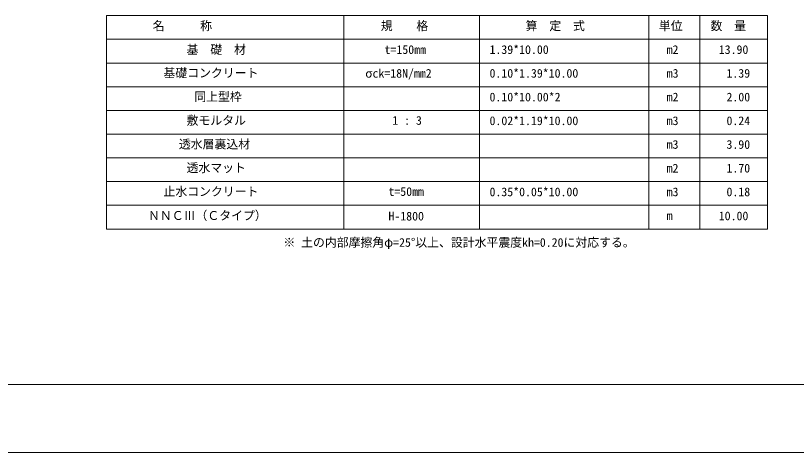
# Model space of a CAD drawing. Units: millimetres, scale not verified. Extents: x 0 to 252300, y 59400 to 118800.
# Drawn here: x 26847 to 49880, y 59400 to 72293 of the extents above; entities that cross this region are included whole.
import ezdxf
from ezdxf.enums import TextEntityAlignment as Align

# ---------------------------------------------------------------- set-up
doc = ezdxf.new("R2010")
doc.units = ezdxf.units.MM
doc.header["$LTSCALE"] = 300
for name, color, linetype, lineweight in [('D-MTR-FRAM', 7, 'Continuous', 18), ('D-TTL(外枠）', 2, 'Continuous', 18), ('DEFPOINTS_3', 7, 'Continuous', 18)]:
    doc.layers.add(name, color=color, linetype=linetype, lineweight=lineweight)
doc.layers.add('D-MTR-TXT', color=1, linetype='Continuous')
doc.styles.add('ＭＳ ゴシック', font='')
doc.styles.get('ＭＳ ゴシック').set_extended_font_data('MS Gothic')

msp = doc.modelspace()

# ---------------------------------------------------------------- linework, layer by layer
at = {"layer": 'D-MTR-FRAM'}
for p, q in [((29527.9, 72293.3), (49027.9, 72293.3)), ((29527.9, 65993.3), (29527.9, 72293.3)), ((36527.9, 65993.3), (36527.9, 72293.3)), ((40527.9, 65993.3), (40527.9, 72293.3)), ((45527.9, 65993.3), (45527.9, 72293.3)), ((47027.9, 65993.3), (47027.9, 72293.3)), ((47027.9, 65993.3), (47027.9, 72293.3)), ((49027.9, 72293.3), (49027.9, 65993.3)), ((29527.9, 71593.3), (49027.9, 71593.3)), ((29527.9, 70893.3), (49027.9, 70893.3)), ((29527.9, 70193.3), (49027.9, 70193.3)), ((29527.9, 69493.3), (49027.9, 69493.3)), ((29527.9, 68793.3), (49027.9, 68793.3)), ((29527.9, 68093.3), (49027.9, 68093.3)), ((29527.9, 67393.3), (49027.9, 67393.3)), ((29527.9, 66693.3), (49027.9, 66693.3)), ((29527.9, 65993.3), (49027.9, 65993.3))]:
    msp.add_line(p, q, dxfattribs=at)
at = {"layer": 'D-TTL(外枠）'}
msp.add_line((81800, 61400), (2300, 61400), dxfattribs=at)
at = {"layer": 'DEFPOINTS_3'}
msp.add_line((0, 59400), (84100, 59400), dxfattribs=at)

# ---------------------------------------------------------------- texts
at = {"layer": 'D-MTR-TXT', "style": 'ＭＳ ゴシック'}
for s, p in [('名\u3000\u3000\u3000称', (30890.9, 71784.7)), ('規\u3000\u3000格', (37618.3, 71784.7)), ('算\u3000定\u3000式', (41890.9, 71784.7)), ('単位', (45823.1, 71784.7)), ('数\u3000量', (47345.7, 71784.7)), ('基\u3000礎\u3000材', (31890.9, 71084.7)), ('t=150mm', (37732, 71084.7)), ('1.39*10.00', (40827.9, 71084.7)), ('m2', (46052.9, 71084.7)), ('13.90', (47590.9, 71084.7)), ('基礎コンクリート', (31208.6, 70393.6)), ('σck=18N/mm2', (37163.4, 70384.6)), ('0.10*1.39*10.00', (40827.9, 70384.6)), ('m3', (46052.9, 70384.7)), ('1.39', (47818.3, 70384.7)), ('同上型枠', (32118.3, 69693.6)), ('0.10*10.00*2', (40827.9, 69684.6)), ('m2', (46052.9, 69684.7)), ('2.00', (47818.3, 69684.7)), ('敷モルタル', (31890.9, 68993.6)), ('0.02*1.19*10.00', (40827.9, 68984.6)), ('1 : 3', (37959.4, 68993.6)), ('m3', (46052.9, 68984.7)), ('0.24', (47818.3, 68984.7)), ('透水層裏込材', (31663.4, 68293.6)), ('m3', (46052.9, 68284.7)), ('3.90', (47818.3, 68284.7)), ('透水マット', (31890.9, 67593.6)), ('m2', (46052.9, 67584.7)), ('1.70', (47818.3, 67584.7)), ('止水コンクリート', (31208.6, 66893.6)), ('t=50mm', (37845.7, 66893.6)), ('0.35*0.05*10.00', (40827.9, 66884.6)), ('m3', (46052.9, 66884.7)), ('0.18', (47818.3, 66884.7)), ('ＮＮＣⅢ（Ｃタイプ）', (30753.8, 66184.7)), ('H-1800', (37845.7, 66168.3)), ('m', (46052.9, 66184.7)), ('10.00', (47590.9, 66175.7)), ('※ 土の内部摩擦角φ=25°以上、設計水平震度kh=0.20に対応する。', (34745.1, 65392.2))]:
    msp.add_text(s, height=256.6, dxfattribs=at).set_placement(p, align=Align.BOTTOM_LEFT)

doc.saveas('drawing.dxf')
